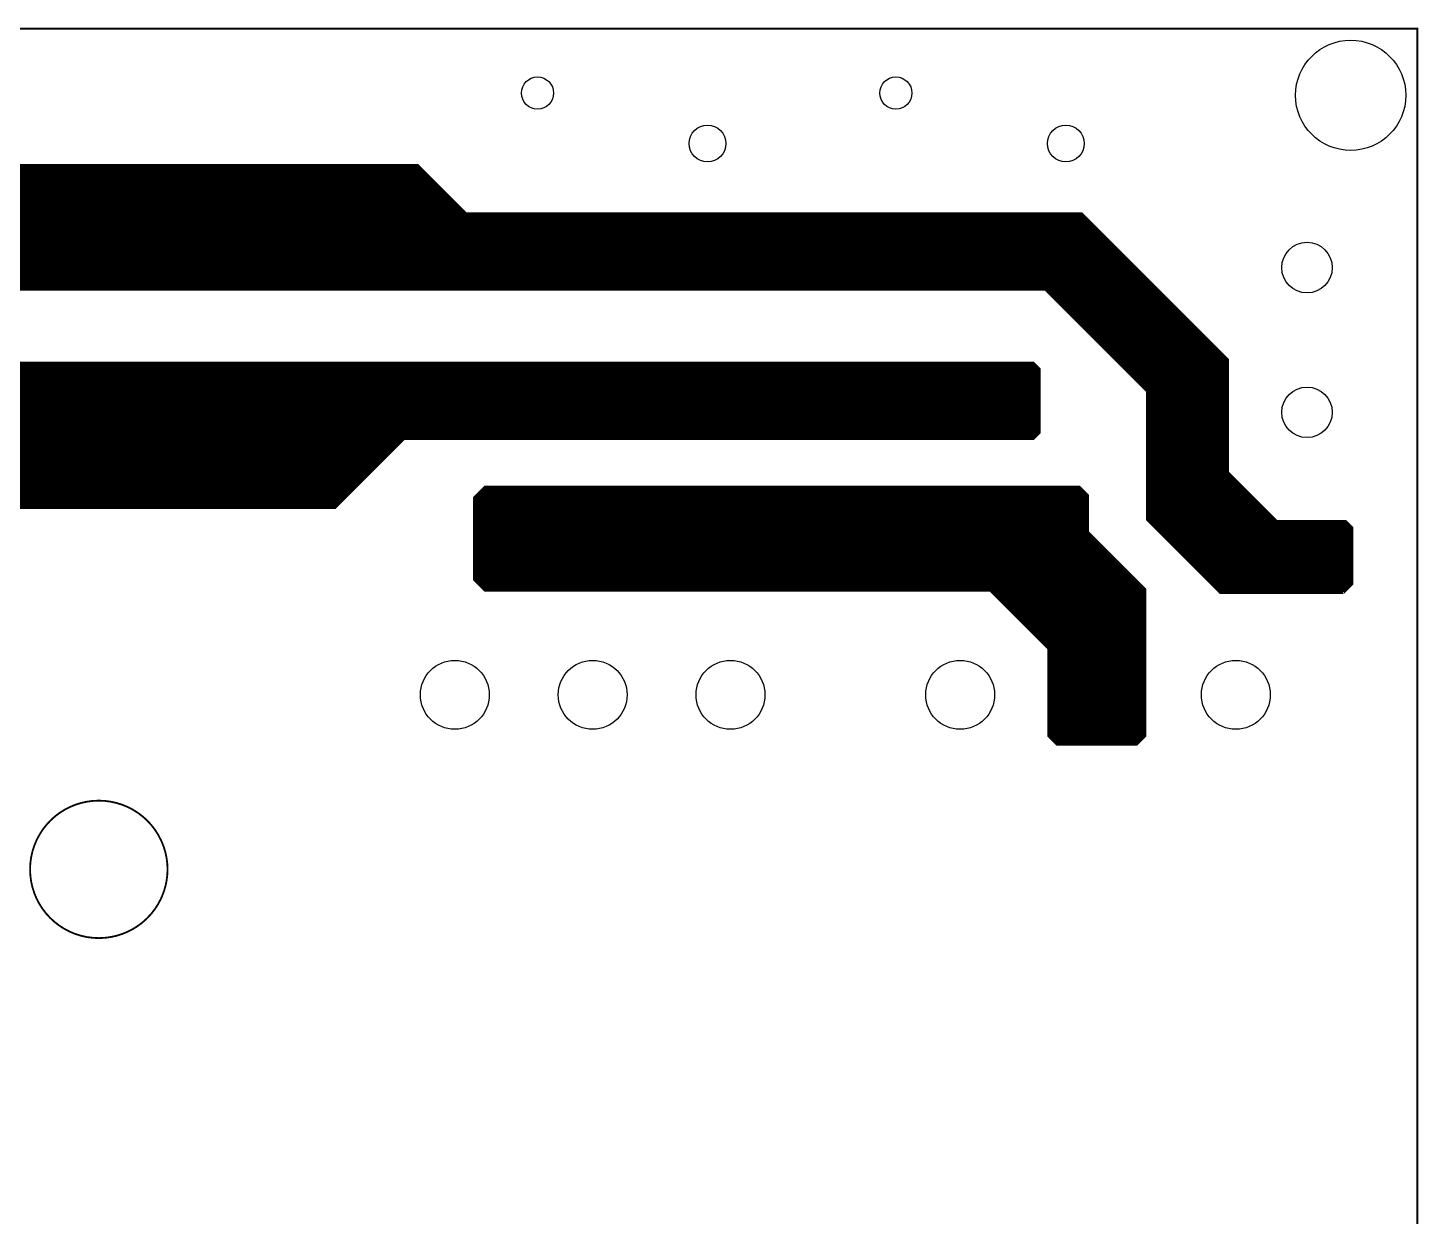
# Model space of a CAD drawing. Extents: x 0 to 219, y 0 to 131.
# Drawn here: x 142.1 to 219, y 65.7 to 131.4 of the extents above; entities that cross this region are included whole.
import ezdxf

# ---------------------------------------------------------------- set-up
doc = ezdxf.new("R2010")
doc.units = 0
doc.layers.get('0').update_dxf_attribs({"linetype": 'CONTINUOUS'})
doc.layers.add('OUT', color=7, linetype='CONTINUOUS')
doc.layers.add('SS', color=6, linetype='CONTINUOUS')

# ---------------------------------------------------------------- blocks, each defined once
blk = doc.blocks.new('ROUND_36')
blk.add_circle((0, 0), 1.905)
blk = doc.blocks.new('ROUND_28')
blk.add_circle((0, 0), 1.016)
blk = doc.blocks.new('ROUND_38')
blk.add_circle((0, 0), 2.54)
blk = doc.blocks.new('ROUND_19')
blk.add_circle((0, 0), 1.397)
blk = doc.blocks.new('ROUND_11')
blk.add_circle((0, 0), 0.889)
blk = doc.blocks.new('ROUND_29')
blk.add_circle((0, 0), 3.048)
blk = doc.blocks.new('ROUND_26')
blk.add_circle((0, 0), 0.508)

msp = doc.modelspace()

# ---------------------------------------------------------------- linework, layer by layer
at = {"layer": 'OUT', "const_width": 0.1}
for points in [[(0, 0), (218.948, 0), (218.948, 131.318), (0, 131.318), (0, 0)], [(149.85, 84.836), (149.835538, 85.16719), (149.792268, 85.495862), (149.720518, 85.819512), (149.62083, 86.135676), (149.493968, 86.441948), (149.340896, 86.736), (149.162776, 87.01559), (148.960968, 87.278592), (148.737004, 87.523004), (148.492592, 87.746968), (148.22959, 87.948776), (147.95, 88.126896), (147.655948, 88.279968), (147.349676, 88.40683), (147.033512, 88.506518), (146.709862, 88.578268), (146.38119, 88.621538), (146.05, 88.636), (145.718808, 88.621538), (145.390136, 88.578268), (145.066486, 88.506518), (144.750322, 88.40683), (144.44405, 88.279968), (144.15, 88.126896), (143.870408, 87.948776), (143.607406, 87.746968), (143.362994, 87.523004), (143.13903, 87.278592), (142.937222, 87.01559), (142.759102, 86.736), (142.60603, 86.441948), (142.479168, 86.135676), (142.37948, 85.819512), (142.30773, 85.495862), (142.26446, 85.16719), (142.25, 84.836), (142.26446, 84.504808), (142.30773, 84.176136), (142.37948, 83.852486), (142.479168, 83.536322), (142.60603, 83.23005), (142.759102, 82.936), (142.937222, 82.656408), (143.13903, 82.393406), (143.362994, 82.148994), (143.607406, 81.92503), (143.870408, 81.723222), (144.15, 81.545102), (144.44405, 81.39203), (144.750322, 81.265168), (145.066486, 81.16548), (145.390136, 81.09373), (145.718808, 81.05046), (146.05, 81.036), (146.38119, 81.05046), (146.709862, 81.09373), (147.033512, 81.16548), (147.349676, 81.265168), (147.655948, 81.39203), (147.95, 81.545102), (148.22959, 81.723222), (148.492592, 81.92503), (148.737004, 82.148994), (148.960968, 82.393406), (149.162776, 82.656408), (149.340896, 82.935998), (149.493968, 83.23005), (149.62083, 83.536322), (149.720518, 83.852486), (149.792268, 84.176136), (149.835538, 84.504808), (149.85, 84.836)]]:
    msp.add_lwpolyline(points, dxfattribs=at)
at = {"layer": 'SS'}
for points, const_width in [([(98.425, 116.84), (198.374, 116.84), (203.962, 111.252), (203.962, 104.14), (208.026, 100.076), (214.884, 100.076), (215.392, 100.584), (215.392, 103.759), (215.011, 104.14), (211.201, 104.14), (208.534, 106.807), (208.534, 113.03), (200.406, 121.158), (166.37, 121.158), (163.703, 123.825), (138.938, 123.825)], 0.0254), ([(138.979, 123.725), (163.661, 123.725), (166.299, 121.087), (166.337, 121.064), (166.37, 121.058), (200.364, 121.058), (208.434, 112.989), (208.434, 106.807), (208.444, 106.763), (208.463, 106.736), (211.13, 104.069), (211.168, 104.046), (211.201, 104.04), (214.969, 104.04), (215.292, 103.718), (215.291, 100.625), (214.842, 100.176)], 0.2), ([(138.303, 123.049), (164.337, 123.049)], 0.2), ([(138.477, 123.223), (164.163, 123.223)], 0.2), ([(138.652, 123.398), (163.988, 123.398)], 0.2), ([(138.826, 123.572), (163.814, 123.572)], 0.2), ([(93.23, 122.176), (165.21, 122.176)], 0.2), ([(137.604, 122.35), (165.036, 122.35)], 0.2), ([(137.779, 122.525), (164.861, 122.525)], 0.2), ([(137.953, 122.699), (164.687, 122.699)], 0.2), ([(138.128, 122.874), (164.512, 122.874)], 0.2), ([(93.405, 122.001), (165.385, 122.001)], 0.2), ([(93.58, 121.826), (165.56, 121.826)], 0.2), ([(93.754, 121.652), (165.734, 121.652)], 0.2), ([(93.929, 121.477), (165.909, 121.477)], 0.2), ([(94.103, 121.303), (166.083, 121.303)], 0.2), ([(94.278, 121.128), (166.258, 121.128)], 0.2), ([(94.453, 120.953), (200.469, 120.953)], 0.2), ([(94.627, 120.779), (200.643, 120.779)], 0.2), ([(94.802, 120.604), (200.818, 120.604)], 0.2), ([(94.976, 120.43), (200.992, 120.43)], 0.2), ([(95.151, 120.255), (201.167, 120.255)], 0.2), ([(95.326, 120.08), (201.342, 120.08)], 0.2), ([(95.5, 119.906), (201.516, 119.906)], 0.2), ([(95.675, 119.731), (201.691, 119.731)], 0.2), ([(95.849, 119.557), (201.865, 119.557)], 0.2), ([(96.024, 119.382), (202.04, 119.382)], 0.2), ([(96.199, 119.207), (202.215, 119.207)], 0.2), ([(96.373, 119.033), (202.389, 119.033)], 0.2), ([(96.548, 118.858), (202.564, 118.858)], 0.2), ([(96.722, 118.684), (202.738, 118.684)], 0.2), ([(96.897, 118.509), (202.913, 118.509)], 0.2), ([(97.072, 118.334), (203.088, 118.334)], 0.2), ([(97.246, 118.16), (203.262, 118.16)], 0.2), ([(97.421, 117.985), (203.437, 117.985)], 0.2), ([(97.595, 117.811), (203.611, 117.811)], 0.2), ([(97.77, 117.636), (203.786, 117.636)], 0.2), ([(97.945, 117.461), (203.961, 117.461)], 0.2), ([(98.119, 117.287), (204.135, 117.287)], 0.2), ([(98.294, 117.112), (204.31, 117.112)], 0.2), ([(214.842, 100.176), (208.067, 100.176), (204.062, 104.181), (204.061, 111.252), (204.051, 111.296), (204.032, 111.323), (198.444, 116.911), (198.406, 116.934), (198.373, 116.94), (98.466, 116.94)], 0.2), ([(198.388, 116.938), (204.484, 116.938)], 0.2), ([(198.592, 116.763), (204.659, 116.763)], 0.2), ([(198.767, 116.588), (204.834, 116.588)], 0.2), ([(198.941, 116.414), (205.008, 116.414)], 0.2), ([(199.116, 116.239), (205.183, 116.239)], 0.2), ([(199.29, 116.065), (205.357, 116.065)], 0.2), ([(199.465, 115.89), (205.532, 115.89)], 0.2), ([(199.64, 115.715), (205.707, 115.715)], 0.2), ([(199.814, 115.541), (205.881, 115.541)], 0.2), ([(199.989, 115.366), (206.056, 115.366)], 0.2), ([(200.163, 115.192), (206.23, 115.192)], 0.2), ([(200.338, 115.017), (206.405, 115.017)], 0.2), ([(200.513, 114.842), (206.58, 114.842)], 0.2), ([(200.687, 114.668), (206.754, 114.668)], 0.2), ([(200.862, 114.493), (206.929, 114.493)], 0.2), ([(201.036, 114.319), (207.103, 114.319)], 0.2), ([(201.211, 114.144), (207.278, 114.144)], 0.2), ([(201.386, 113.969), (207.453, 113.969)], 0.2), ([(201.56, 113.795), (207.627, 113.795)], 0.2), ([(201.735, 113.62), (207.802, 113.62)], 0.2), ([(201.909, 113.446), (207.976, 113.446)], 0.2), ([(202.084, 113.271), (208.151, 113.271)], 0.2), ([(202.259, 113.096), (208.326, 113.096)], 0.2), ([(202.433, 112.922), (208.434, 112.922)], 0.2), ([(96.038, 112.28), (198.02, 112.28)], 0.2), ([(96.212, 112.454), (198.02, 112.454)], 0.2), ([(96.387, 112.629), (197.871, 112.629)], 0.2), ([(96.561, 112.803), (197.697, 112.803), (198.02, 112.481), (198.019, 109.007), (197.697, 108.685), (162.94, 108.685), (162.897, 108.675), (162.87, 108.656), (159.089, 104.875), (140.842, 104.875)], 0.2), ([(140.843, 104.775), (159.131, 104.775), (162.941, 108.585), (197.739, 108.585), (198.12, 108.966), (198.12, 112.522), (197.739, 112.903), (96.52, 112.903)], 0.0254), ([(187.198, 112.014), (187.198, 110.744)], 0.635), ([(188.468, 110.744), (188.468, 112.014)], 0.635), ([(189.738, 112.014), (189.738, 110.744)], 0.635), ([(191.008, 110.744), (191.008, 112.014)], 0.635), ([(192.278, 112.014), (192.278, 110.744)], 0.635), ([(193.548, 110.744), (193.548, 112.014)], 0.635), ([(194.818, 112.014), (194.818, 110.744)], 0.635), ([(196.088, 110.744), (196.088, 112.014)], 0.635), ([(197.358, 112.014), (197.358, 110.744)], 0.635), ([(202.608, 112.747), (208.434, 112.747)], 0.2), ([(202.782, 112.573), (208.434, 112.573)], 0.2), ([(202.957, 112.398), (208.434, 112.398)], 0.2), ([(203.132, 112.223), (208.434, 112.223)], 0.2), ([(95.165, 111.407), (198.019, 111.407)], 0.2), ([(95.339, 111.581), (198.019, 111.581)], 0.2), ([(95.514, 111.756), (198.019, 111.756)], 0.2), ([(95.689, 111.931), (198.02, 111.931)], 0.2), ([(95.863, 112.105), (198.02, 112.105)], 0.2), ([(203.306, 112.049), (208.434, 112.049)], 0.2), ([(203.481, 111.874), (208.434, 111.874)], 0.2), ([(203.655, 111.7), (208.434, 111.7)], 0.2), ([(203.83, 111.525), (208.434, 111.525)], 0.2), ([(94.466, 110.708), (198.019, 110.708)], 0.2), ([(94.641, 110.883), (198.019, 110.883)], 0.2), ([(94.816, 111.058), (198.019, 111.058)], 0.2), ([(94.99, 111.232), (198.019, 111.232)], 0.2), ([(204.005, 111.35), (208.434, 111.35)], 0.2), ([(204.061, 111.176), (208.434, 111.176)], 0.2), ([(204.061, 111.001), (208.434, 111.001)], 0.2), ([(204.061, 110.827), (208.434, 110.827)], 0.2), ([(204.061, 110.652), (208.434, 110.652)], 0.2), ([(87.222, 109.835), (198.019, 109.835)], 0.2), ([(87.291, 110.01), (198.019, 110.01)], 0.2), ([(87.466, 110.185), (198.019, 110.185)], 0.2), ([(87.64, 110.359), (198.019, 110.359)], 0.2), ([(94.292, 110.534), (198.019, 110.534)], 0.2), ([(204.061, 110.477), (208.434, 110.477)], 0.2), ([(204.061, 110.303), (208.434, 110.303)], 0.2), ([(204.061, 110.128), (208.434, 110.128)], 0.2), ([(204.061, 109.954), (208.434, 109.954)], 0.2), ([(87.222, 109.661), (198.019, 109.661)], 0.2), ([(87.222, 109.486), (198.019, 109.486)], 0.2), ([(87.222, 109.312), (198.019, 109.312)], 0.2), ([(87.222, 109.137), (198.019, 109.137)], 0.2), ([(187.198, 109.474), (188.468, 109.474)], 0.635), ([(189.738, 109.474), (191.008, 109.474)], 0.635), ([(192.278, 109.474), (193.548, 109.474)], 0.635), ([(194.818, 109.474), (196.088, 109.474)], 0.635), ([(197.358, 109.474), (196.088, 109.474)], 0.635), ([(204.061, 109.779), (208.434, 109.779)], 0.2), ([(204.061, 109.604), (208.434, 109.604)], 0.2), ([(204.061, 109.43), (208.434, 109.43)], 0.2), ([(204.061, 109.255), (208.434, 109.255)], 0.2), ([(204.061, 109.081), (208.434, 109.081)], 0.2), ([(87.222, 108.962), (197.974, 108.962)], 0.2), ([(87.222, 108.788), (197.8, 108.788)], 0.2), ([(87.222, 108.613), (162.827, 108.613)], 0.2), ([(87.222, 108.439), (162.653, 108.439)], 0.2), ([(204.061, 108.906), (208.434, 108.906)], 0.2), ([(204.061, 108.731), (208.434, 108.731)], 0.2), ([(204.061, 108.557), (208.434, 108.557)], 0.2), ([(204.061, 108.382), (208.434, 108.382)], 0.2), ([(87.222, 108.264), (162.478, 108.264)], 0.2), ([(87.222, 108.089), (162.303, 108.089)], 0.2), ([(87.222, 107.915), (162.129, 107.915)], 0.2), ([(87.222, 107.74), (161.954, 107.74)], 0.2), ([(87.222, 107.566), (161.78, 107.566)], 0.2), ([(204.061, 108.208), (208.434, 108.208)], 0.2), ([(204.061, 108.033), (208.434, 108.033)], 0.2), ([(204.061, 107.858), (208.434, 107.858)], 0.2), ([(204.061, 107.684), (208.434, 107.684)], 0.2), ([(87.222, 107.391), (161.605, 107.391)], 0.2), ([(87.222, 107.216), (161.43, 107.216)], 0.2), ([(87.222, 107.042), (161.256, 107.042)], 0.2), ([(87.222, 106.867), (161.081, 106.867)], 0.2), ([(204.061, 107.509), (208.434, 107.509)], 0.2), ([(204.061, 107.335), (208.434, 107.335)], 0.2), ([(204.061, 107.16), (208.434, 107.16)], 0.2), ([(204.061, 106.985), (208.434, 106.985)], 0.2), ([(204.061, 106.811), (208.434, 106.811)], 0.2), ([(87.222, 106.693), (160.907, 106.693)], 0.2), ([(87.222, 106.518), (160.732, 106.518)], 0.2), ([(87.222, 106.343), (160.557, 106.343)], 0.2), ([(87.222, 106.169), (160.383, 106.169)], 0.2), ([(87.222, 105.994), (160.208, 105.994)], 0.2), ([(204.061, 106.636), (208.563, 106.636)], 0.2), ([(204.061, 106.462), (208.737, 106.462)], 0.2), ([(204.061, 106.287), (208.912, 106.287)], 0.2), ([(204.061, 106.112), (209.087, 106.112)], 0.2), ([(87.222, 105.82), (160.034, 105.82)], 0.2), ([(87.222, 105.645), (159.859, 105.645)], 0.2), ([(87.222, 105.47), (159.684, 105.47)], 0.2), ([(87.25, 105.296), (159.51, 105.296)], 0.2), ([(167.386, 106.045), (200.279, 106.045), (200.787, 105.537), (200.787, 103.505), (203.962, 100.33), (203.962, 92.202), (203.454, 91.694), (199.009, 91.694), (198.501, 92.202), (198.501, 97.028), (195.326, 100.203), (167.386, 100.203), (166.751, 100.838), (166.751, 105.41), (167.386, 106.045)], 0.0254), ([(203.412, 91.794), (199.05, 91.794), (198.601, 92.243), (198.6, 97.028), (198.59, 97.072), (198.571, 97.099), (195.396, 100.274), (195.358, 100.297), (195.325, 100.303), (167.427, 100.303), (166.851, 100.879), (166.851, 105.369), (167.427, 105.945), (200.237, 105.945), (200.687, 105.496), (200.687, 103.505), (200.697, 103.461), (200.716, 103.434), (203.862, 100.289), (203.861, 92.243), (203.412, 91.794)], 0.2), ([(166.851, 105.238), (200.687, 105.238)], 0.2), ([(166.895, 105.413), (200.687, 105.413)], 0.2), ([(167.069, 105.587), (200.595, 105.587)], 0.2), ([(167.244, 105.762), (200.42, 105.762)], 0.2), ([(167.419, 105.937), (200.245, 105.937)], 0.2), ([(204.061, 105.938), (209.261, 105.938)], 0.2), ([(204.061, 105.763), (209.436, 105.763)], 0.2), ([(204.061, 105.589), (209.61, 105.589)], 0.2), ([(204.061, 105.414), (209.785, 105.414)], 0.2), ([(204.062, 105.239), (209.96, 105.239)], 0.2), ([(87.425, 105.121), (159.335, 105.121)], 0.2), ([(87.599, 104.947), (159.161, 104.947)], 0.2), ([(166.851, 105.064), (200.687, 105.064)], 0.2), ([(166.851, 104.889), (200.687, 104.889)], 0.2), ([(166.851, 104.714), (200.687, 104.714)], 0.2), ([(166.851, 104.54), (200.687, 104.54)], 0.2), ([(204.062, 105.065), (210.134, 105.065)], 0.2), ([(204.062, 104.89), (210.309, 104.89)], 0.2), ([(204.062, 104.716), (210.483, 104.716)], 0.2), ([(204.062, 104.541), (210.658, 104.541)], 0.2), ([(166.851, 104.365), (200.687, 104.365)], 0.2), ([(166.851, 104.191), (200.687, 104.191)], 0.2), ([(166.851, 104.016), (200.687, 104.016)], 0.2), ([(166.851, 103.841), (200.687, 103.841)], 0.2), ([(204.062, 104.366), (210.833, 104.366)], 0.2), ([(204.062, 104.192), (211.007, 104.192)], 0.2), ([(204.226, 104.017), (214.992, 104.017)], 0.2), ([(204.4, 103.843), (215.166, 103.843)], 0.2), ([(166.851, 103.667), (200.687, 103.667)], 0.2), ([(166.851, 103.492), (200.689, 103.492)], 0.2), ([(166.851, 103.318), (200.832, 103.318)], 0.2), ([(166.851, 103.143), (201.007, 103.143)], 0.2), ([(166.851, 102.968), (201.182, 102.968)], 0.2), ([(204.575, 103.668), (215.292, 103.668)], 0.2), ([(204.75, 103.493), (215.292, 103.493)], 0.2), ([(204.924, 103.319), (215.292, 103.319)], 0.2), ([(205.099, 103.144), (215.291, 103.144)], 0.2), ([(205.273, 102.97), (215.291, 102.97)], 0.2), ([(166.851, 102.794), (201.356, 102.794)], 0.2), ([(166.851, 102.619), (201.531, 102.619)], 0.2), ([(166.851, 102.445), (201.705, 102.445)], 0.2), ([(166.851, 102.27), (201.88, 102.27)], 0.2), ([(205.448, 102.795), (215.291, 102.795)], 0.2), ([(205.623, 102.62), (215.291, 102.62)], 0.2), ([(205.797, 102.446), (215.291, 102.446)], 0.2), ([(205.972, 102.271), (215.291, 102.271)], 0.2), ([(166.851, 102.095), (202.055, 102.095)], 0.2), ([(166.851, 101.921), (202.229, 101.921)], 0.2), ([(166.851, 101.746), (202.404, 101.746)], 0.2), ([(166.851, 101.572), (202.578, 101.572)], 0.2), ([(166.851, 101.397), (202.753, 101.397)], 0.2), ([(206.146, 102.097), (215.291, 102.097)], 0.2), ([(206.321, 101.922), (215.291, 101.922)], 0.2), ([(206.496, 101.747), (215.291, 101.747)], 0.2), ([(206.67, 101.573), (215.291, 101.573)], 0.2), ([(206.845, 101.398), (215.291, 101.398)], 0.2), ([(166.851, 101.222), (202.928, 101.222)], 0.2), ([(166.851, 101.048), (203.102, 101.048)], 0.2), ([(166.857, 100.873), (203.277, 100.873)], 0.2), ([(167.031, 100.699), (203.451, 100.699)], 0.2), ([(207.019, 101.224), (215.291, 101.224)], 0.2), ([(207.194, 101.049), (215.291, 101.049)], 0.2), ([(207.369, 100.874), (215.291, 100.874)], 0.2), ([(207.543, 100.7), (215.291, 100.7)], 0.2), ([(167.206, 100.524), (203.626, 100.524)], 0.2), ([(167.381, 100.349), (203.801, 100.349)], 0.2), ([(195.495, 100.175), (203.862, 100.175)], 0.2), ([(195.67, 100), (203.862, 100)], 0.2), ([(207.718, 100.525), (215.191, 100.525)], 0.2), ([(207.892, 100.351), (215.017, 100.351)], 0.2), ([(195.844, 99.826), (203.862, 99.826)], 0.2), ([(196.019, 99.651), (203.862, 99.651)], 0.2), ([(196.194, 99.476), (203.862, 99.476)], 0.2), ([(196.368, 99.302), (203.862, 99.302)], 0.2), ([(196.543, 99.127), (203.862, 99.127)], 0.2), ([(196.717, 98.953), (203.862, 98.953)], 0.2), ([(196.892, 98.778), (203.861, 98.778)], 0.2), ([(197.067, 98.603), (203.861, 98.603)], 0.2), ([(197.241, 98.429), (203.861, 98.429)], 0.2), ([(197.416, 98.254), (203.861, 98.254)], 0.2), ([(197.59, 98.08), (203.861, 98.08)], 0.2), ([(197.765, 97.905), (203.861, 97.905)], 0.2), ([(197.94, 97.73), (203.861, 97.73)], 0.2), ([(198.114, 97.556), (203.861, 97.556)], 0.2), ([(198.289, 97.381), (203.861, 97.381)], 0.2), ([(198.463, 97.207), (203.861, 97.207)], 0.2), ([(198.6, 97.032), (203.861, 97.032)], 0.2), ([(198.6, 96.857), (203.861, 96.857)], 0.2), ([(198.6, 96.683), (203.861, 96.683)], 0.2), ([(198.6, 96.508), (203.861, 96.508)], 0.2), ([(198.6, 96.334), (203.861, 96.334)], 0.2), ([(198.6, 96.159), (203.861, 96.159)], 0.2), ([(198.6, 95.984), (203.861, 95.984)], 0.2), ([(198.6, 95.81), (203.861, 95.81)], 0.2), ([(198.6, 95.635), (203.861, 95.635)], 0.2), ([(198.6, 95.461), (203.861, 95.461)], 0.2), ([(198.6, 95.286), (203.861, 95.286)], 0.2), ([(198.6, 95.111), (203.861, 95.111)], 0.2), ([(198.6, 94.937), (203.861, 94.937)], 0.2), ([(198.6, 94.762), (203.861, 94.762)], 0.2), ([(198.6, 94.588), (203.861, 94.588)], 0.2), ([(198.6, 94.413), (203.861, 94.413)], 0.2), ([(198.6, 94.238), (203.861, 94.238)], 0.2), ([(198.6, 94.064), (203.861, 94.064)], 0.2), ([(198.6, 93.889), (203.861, 93.889)], 0.2), ([(198.6, 93.715), (203.861, 93.715)], 0.2), ([(198.6, 93.54), (203.861, 93.54)], 0.2), ([(198.6, 93.365), (203.861, 93.365)], 0.2), ([(198.6, 93.191), (203.861, 93.191)], 0.2), ([(198.601, 93.016), (203.861, 93.016)], 0.2), ([(198.601, 92.842), (203.861, 92.842)], 0.2), ([(198.601, 92.667), (203.861, 92.667)], 0.2), ([(198.601, 92.492), (203.861, 92.492)], 0.2), ([(198.601, 92.318), (203.861, 92.318)], 0.2), ([(198.701, 92.143), (203.761, 92.143)], 0.2), ([(198.875, 91.969), (203.587, 91.969)], 0.2)]:
    msp.add_lwpolyline(points, dxfattribs=dict(at, const_width=const_width))

# ---------------------------------------------------------------- block references
for name, p in [('ROUND_29', (215.265, 127.635)), ('ROUND_11', (170.307, 127.762)), ('ROUND_11', (190.119, 127.762)), ('ROUND_28', (179.705, 124.968)), ('ROUND_28', (199.517, 124.968)), ('ROUND_38', (147.955, 119.888)), ('ROUND_19', (212.852, 118.11)), ('ROUND_38', (147.955, 109.728)), ('ROUND_26', (187.198, 112.014)), ('ROUND_26', (188.468, 112.014)), ('ROUND_26', (189.738, 112.014)), ('ROUND_26', (191.008, 112.014)), ('ROUND_26', (192.278, 112.014)), ('ROUND_26', (193.548, 112.014)), ('ROUND_26', (194.818, 112.014)), ('ROUND_26', (196.088, 112.014)), ('ROUND_26', (197.358, 112.014)), ('ROUND_19', (212.852, 110.109)), ('ROUND_26', (187.198, 110.744)), ('ROUND_26', (188.468, 110.744)), ('ROUND_26', (189.738, 110.744)), ('ROUND_26', (191.008, 110.744)), ('ROUND_26', (192.278, 110.744)), ('ROUND_26', (193.548, 110.744)), ('ROUND_26', (194.818, 110.744)), ('ROUND_26', (196.088, 110.744)), ('ROUND_26', (197.358, 110.744)), ('ROUND_26', (187.198, 109.474)), ('ROUND_26', (188.468, 109.474)), ('ROUND_26', (189.738, 109.474)), ('ROUND_26', (191.008, 109.474)), ('ROUND_26', (192.278, 109.474)), ('ROUND_26', (193.548, 109.474)), ('ROUND_26', (194.818, 109.474)), ('ROUND_26', (196.088, 109.474)), ('ROUND_26', (196.088, 109.474)), ('ROUND_26', (197.358, 109.474)), ('ROUND_28', (179.705, 104.648)), ('ROUND_28', (199.517, 104.648)), ('ROUND_19', (212.852, 102.108)), ('ROUND_11', (170.307, 101.727)), ('ROUND_11', (190.119, 101.727)), ('ROUND_36', (165.735, 94.488)), ('ROUND_36', (173.355, 94.488)), ('ROUND_36', (180.975, 94.488)), ('ROUND_36', (193.675, 94.488)), ('ROUND_36', (201.295, 94.488)), ('ROUND_36', (208.915, 94.488))]:
    msp.add_blockref(name, p, dxfattribs=at)

doc.saveas('drawing.dxf')
